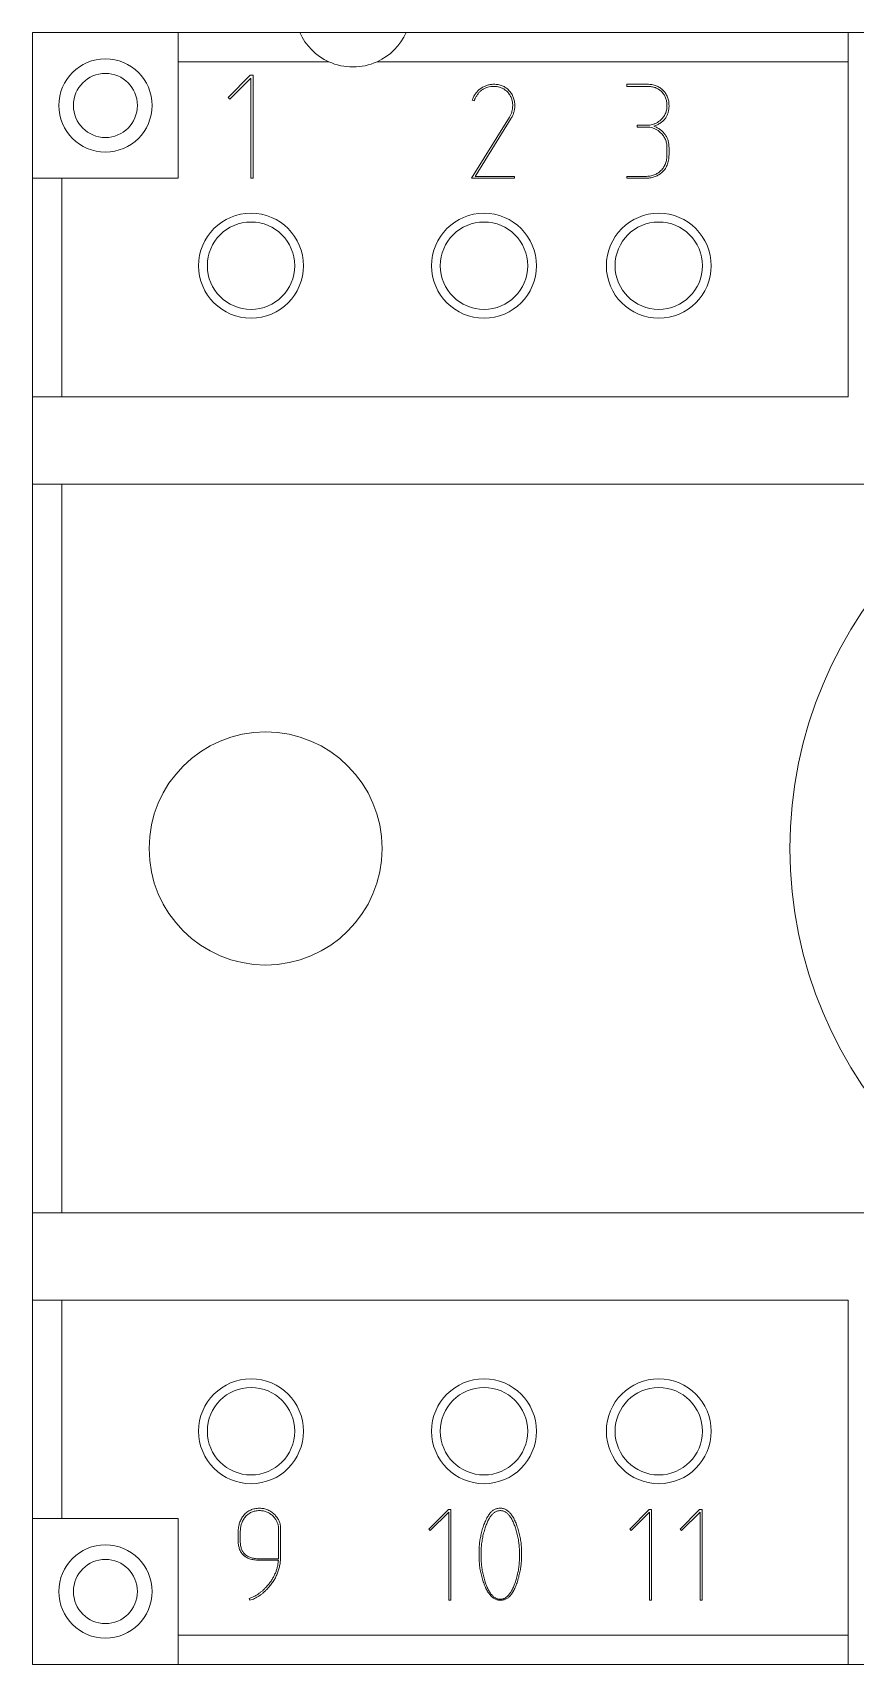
# Model space of a CAD drawing. Header units: millimetres. Extents: x 41350 to 54029, y 25852 to 34717.
# Drawn here: x 48270.36 to 48284.49, y 32006.9 to 32034.9 of the extents above; entities that cross this region are included whole.
import ezdxf

# ---------------------------------------------------------------- set-up
doc = ezdxf.new("R2010")
doc.units = ezdxf.units.MM
doc.layers.add('! NO PLOT !', color=7, linetype='Continuous', true_color=0xff75dd, plot=False)
doc.layers.add('000-PI-Oprema', color=30, linetype='Continuous', lineweight=5)

# ---------------------------------------------------------------- blocks, each defined once
blk = doc.blocks.new('SK 100 TAE 12')
at = {"layer": '000-PI-Oprema', "extrusion": (3.44509e-16, 1, -2.22045e-16)}
for p, q in [((-20.25, 14), (-20.25, 11.5)), ((-17.75, 14), (-20.25, 14)), ((-15.662, 14), (-17.75, 14)), ((-17.75, 14), (-17.75, 11.5)), ((-13.838, 14), (-15.662, 14)), ((-6.25, 14), (-13.838, 14)), ((-4.75, 14), (-6.25, 14)), ((-6.25, 13.5), (-6.25, 14)), ((-17.75, 13.5), (-15.165, 13.5)), ((-14.335, 13.5), (-6.25, 13.5)), ((-6.25, 7.75), (-6.25, 13.5)), ((-16.89, 12.888), (-16.512, 13.267)), ((-16.504, 13.22), (-16.863, 12.86)), ((-16.512, 13.267), (-16.465, 13.267)), ((-16.504, 11.5), (-16.504, 13.22)), ((-16.465, 13.267), (-16.465, 11.5)), ((-16.863, 12.86), (-16.89, 12.888)), ((-10.049, 13.078), (-10.049, 13.114)), ((-10.049, 13.114), (-9.695, 13.114)), ((-9.695, 13.078), (-10.049, 13.078)), ((-12.668, 12.829), (-12.702, 12.84)), ((-12.717, 11.5), (-12.063, 12.549)), ((-12.033, 12.531), (-12.654, 11.532)), ((-9.872, 12.376), (-9.872, 12.411)), ((-9.872, 12.411), (-9.655, 12.411)), ((-9.655, 12.376), (-9.872, 12.376)), ((-9.36, 11.906), (-9.36, 12.029)), ((-9.324, 12.029), (-9.324, 11.906)), ((-20.25, 11.5), (-20.25, 7.75)), ((-20.25, 11.5), (-17.75, 11.5)), ((-19.75, 7.75), (-19.75, 11.5)), ((-16.465, 11.5), (-16.504, 11.5)), ((-11.978, 11.5), (-12.717, 11.5)), ((-12.654, 11.532), (-11.978, 11.532)), ((-11.978, 11.532), (-11.978, 11.5)), ((-10.049, 11.5), (-10.049, 11.532)), ((-10.049, 11.532), (-9.73, 11.532)), ((-9.73, 11.5), (-10.049, 11.5)), ((-20.25, 7.75), (-20.25, 6.25)), ((-20.25, 7.75), (-19.75, 7.75)), ((-19.75, 7.75), (-6.25, 7.75)), ((-20.25, 6.25), (-20.25, -6.25)), ((-19.75, 6.25), (-20.25, 6.25)), ((-19.75, -6.25), (-19.75, 6.25)), ((-3.674, 6.25), (-19.75, 6.25)), ((-20.25, -6.25), (-20.25, -7.75)), ((-20.25, -6.25), (-19.75, -6.25)), ((-19.75, -6.25), (-3.674, -6.25)), ((-20.25, -7.75), (-20.25, -11.5)), ((-19.75, -7.75), (-20.25, -7.75)), ((-19.75, -11.5), (-19.75, -7.75)), ((-6.25, -7.75), (-19.75, -7.75)), ((-6.25, -13.5), (-6.25, -7.75)), ((-13.445, -11.678), (-13.111, -11.344)), ((-13.105, -11.386), (-13.422, -11.703)), ((-13.111, -11.344), (-13.07, -11.344)), ((-13.105, -12.9), (-13.105, -11.386)), ((-13.07, -11.344), (-13.07, -12.9)), ((-9.999, -11.678), (-9.665, -11.344)), ((-9.659, -11.386), (-9.976, -11.703)), ((-9.665, -11.344), (-9.624, -11.344)), ((-9.659, -12.9), (-9.659, -11.386)), ((-9.624, -11.344), (-9.624, -12.9)), ((-9.132, -11.678), (-8.798, -11.344)), ((-8.792, -11.386), (-9.108, -11.703)), ((-8.798, -11.344), (-8.757, -11.344)), ((-8.792, -12.9), (-8.792, -11.386)), ((-8.757, -11.344), (-8.757, -12.9)), ((-20.25, -11.5), (-20.25, -14)), ((-17.75, -11.5), (-20.25, -11.5)), ((-17.75, -14), (-17.75, -11.5)), ((-16.719, -11.884), (-16.719, -11.726)), ((-16.684, -11.893), (-16.684, -11.733)), ((-16.027, -11.672), (-16.027, -12.191)), ((-15.992, -11.665), (-15.992, -12.142)), ((-13.422, -11.703), (-13.445, -11.678)), ((-9.976, -11.703), (-9.999, -11.678)), ((-9.108, -11.703), (-9.132, -11.678)), ((-16.027, -12.191), (-16.341, -12.191)), ((-16.03, -12.215), (-16.341, -12.215)), ((-12.584, -12.174), (-12.584, -12.05)), ((-12.549, -12.185), (-12.549, -12.059)), ((-11.892, -12.059), (-11.892, -12.185)), ((-11.857, -12.05), (-11.857, -12.174)), ((-16.523, -12.9), (-16.534, -12.868)), ((-13.07, -12.9), (-13.105, -12.9)), ((-9.624, -12.9), (-9.659, -12.9)), ((-8.757, -12.9), (-8.792, -12.9)), ((-6.25, -13.5), (-17.75, -13.5)), ((-6.25, -14), (-6.25, -13.5)), ((-20.25, -14), (-17.75, -14)), ((-17.75, -14), (-6.25, -14)), ((-6.25, -14), (-4.75, -14))]:
    blk.add_line(p, q, dxfattribs=at)
at = {"layer": '000-PI-Oprema', "extrusion": (-9.86076e-32, -2.22045e-16, -1)}
for centre, radius in [((19, 12.75), 0.8), ((16.5, 10), 0.9), ((16.5, 10), 0.75), ((12.5, 10), 0.9), ((9.5, 10), 0.9), ((0, 0), 7.25), ((16.25, 0), 2), ((16.5, -10), 0.9), ((12.5, -10), 0.9), ((9.5, -10), 0.9), ((16.5, -10), 0.75), ((19, -12.75), 0.8)]:
    blk.add_circle(centre, radius, dxfattribs=at)
at = {"layer": '000-PI-Oprema', "extrusion": (-7.39557e-32, -2.22045e-16, -1)}
for centre in [(19, 12.75), (19, -12.75)]:
    blk.add_circle(centre, 0.55, dxfattribs=at)
at = {"layer": '000-PI-Oprema', "extrusion": (-1.2326e-31, -2.22045e-16, -1)}
for centre in [(12.5, 10), (9.5, 10), (12.5, -10), (9.5, -10)]:
    blk.add_circle(centre, 0.75, dxfattribs=at)
at = {"layer": '000-PI-Oprema', "extrusion": (-4.89094e-29, -2.22045e-16, -1)}
blk.add_arc((14.75, 14.41), 1, 294.4946, 335.7952, dxfattribs=at)
at = {"layer": '000-PI-Oprema', "extrusion": (-9.86076e-32, -2.22045e-16, -1)}
blk.add_arc((14.75, 14.41), 1, 245.5054, 294.4946, dxfattribs=at)
at = {"layer": '000-PI-Oprema', "extrusion": (5.60708e-29, -2.22045e-16, -1)}
blk.add_ellipse((-14.75, 14.41), major_axis=(-0.72, 0.694), ratio=1, start_param=-3.486512, end_param=-2.765682, dxfattribs=at)
at = {"layer": '000-PI-Oprema'}
for points, knots in [([(-12.702, 12.84), (-12.695, 12.859), (-12.682, 12.898), (-12.65, 12.95), (-12.611, 12.998), (-12.579, 13.024), (-12.563, 13.037)], [0, 0, 0, 0, 0.0000617175, 0.0001220071, 0.0001831434, 0.0002459356, 0.0002459356, 0.0002459356, 0.0002459356]), ([(-12.331, 13.078), (-12.349, 13.077), (-12.384, 13.076), (-12.434, 13.066), (-12.48, 13.049), (-12.523, 13.027), (-12.562, 12.997), (-12.596, 12.96), (-12.628, 12.917), (-12.644, 12.885), (-12.653, 12.868)], [0, 0, 0, 0, 0.0000527626, 0.0001025485, 0.0001506365, 0.0001980792, 0.0002459049, 0.000295328, 0.0003473707, 0.0004026873, 0.0004026873, 0.0004026873, 0.0004026873]), ([(-12.563, 13.037), (-12.546, 13.049), (-12.512, 13.072), (-12.454, 13.096), (-12.394, 13.111), (-12.353, 13.113), (-12.331, 13.114)], [0, 0, 0, 0, 0.0000623873, 0.0001237825, 0.000184971, 0.0002484777, 0.0002484777, 0.0002484777, 0.0002484777]), ([(-12.331, 13.114), (-12.319, 13.113), (-12.293, 13.112), (-12.256, 13.108), (-12.221, 13.1), (-12.188, 13.088), (-12.156, 13.073), (-12.126, 13.055), (-12.098, 13.034), (-12.081, 13.017), (-12.073, 13.009)], [0, 0, 0, 0, 0.0000388747, 0.0000758621, 0.0001120726, 0.0001475662, 0.0001821541, 0.0002171652, 0.0002522252, 0.0002882723, 0.0002882723, 0.0002882723, 0.0002882723]), ([(-12.007, 12.747), (-12.007, 12.758), (-12.008, 12.781), (-12.012, 12.814), (-12.02, 12.846), (-12.029, 12.876), (-12.043, 12.905), (-12.058, 12.933), (-12.077, 12.959), (-12.099, 12.983), (-12.122, 13.005), (-12.148, 13.025), (-12.175, 13.041), (-12.203, 13.055), (-12.233, 13.065), (-12.265, 13.072), (-12.298, 13.077), (-12.32, 13.077), (-12.331, 13.078)], [0, 0, 0, 0, 0.0000342029, 0.0000672392, 0.0000994557, 0.0001309848, 0.000162358, 0.0001936024, 0.0002253844, 0.0002578312, 0.0002902321, 0.0003216587, 0.0003529567, 0.0003838415, 0.0004151494, 0.000447023, 0.0004801062, 0.0005139572, 0.0005139572, 0.0005139572, 0.0005139572]), ([(-12.073, 13.009), (-12.065, 13), (-12.049, 12.982), (-12.028, 12.953), (-12.011, 12.922), (-11.997, 12.89), (-11.986, 12.857), (-11.978, 12.821), (-11.973, 12.785), (-11.972, 12.76), (-11.972, 12.747)], [0, 0, 0, 0, 0.0000358006, 0.0000709691, 0.0001057366, 0.0001405042, 0.0001754452, 0.0002112458, 0.0002479402, 0.0002860916, 0.0002860916, 0.0002860916, 0.0002860916]), ([(-9.695, 13.114), (-9.682, 13.113), (-9.655, 13.112), (-9.617, 13.108), (-9.58, 13.1), (-9.546, 13.089), (-9.513, 13.074), (-9.482, 13.056), (-9.453, 13.036), (-9.427, 13.011), (-9.403, 12.985), (-9.381, 12.956), (-9.364, 12.926), (-9.349, 12.893), (-9.338, 12.859), (-9.329, 12.822), (-9.325, 12.784), (-9.324, 12.758), (-9.324, 12.744)], [0, 0, 0, 0, 0.000039914, 0.0000779636, 0.0001145376, 0.0001501575, 0.0001853889, 0.0002201851, 0.0002550324, 0.0002904438, 0.0003258553, 0.0003606252, 0.0003954215, 0.0004303336, 0.0004657295, 0.0005023035, 0.0005403531, 0.0005799177, 0.0005799177, 0.0005799177, 0.0005799177]), ([(-9.452, 12.987), (-9.46, 12.995), (-9.475, 13.009), (-9.501, 13.027), (-9.529, 13.043), (-9.558, 13.056), (-9.59, 13.065), (-9.623, 13.073), (-9.659, 13.077), (-9.683, 13.077), (-9.695, 13.078)], [0, 0, 0, 0, 0.000031793, 0.0000629829, 0.0000946401, 0.0001266212, 0.0001591601, 0.0001931325, 0.0002283848, 0.0002651756, 0.0002651756, 0.0002651756, 0.0002651756]), ([(-9.36, 12.744), (-9.36, 12.757), (-9.36, 12.781), (-9.365, 12.816), (-9.372, 12.849), (-9.382, 12.881), (-9.395, 12.91), (-9.411, 12.938), (-9.43, 12.964), (-9.445, 12.98), (-9.452, 12.987)], [0, 0, 0, 0, 0.0000370321, 0.0000725156, 0.0001064396, 0.0001392981, 0.0001716322, 0.0002034971, 0.0002355954, 0.0002678355, 0.0002678355, 0.0002678355, 0.0002678355]), ([(-12.653, 12.868), (-12.655, 12.865), (-12.658, 12.858), (-12.662, 12.847), (-12.665, 12.838), (-12.667, 12.832), (-12.668, 12.829)], [0, 0, 0, 0, 0.00001223302, 0.00002338134, 0.0000331546, 0.00004214091, 0.00004214091, 0.00004214091, 0.00004214091]), ([(-12.063, 12.549), (-12.054, 12.564), (-12.037, 12.595), (-12.02, 12.644), (-12.009, 12.695), (-12.008, 12.729), (-12.007, 12.747)], [0, 0, 0, 0, 0.0000528486, 0.0001045946, 0.0001556709, 0.0002079494, 0.0002079494, 0.0002079494, 0.0002079494]), ([(-11.972, 12.747), (-11.973, 12.727), (-11.974, 12.689), (-11.986, 12.634), (-12.005, 12.58), (-12.024, 12.548), (-12.033, 12.531)], [0, 0, 0, 0, 0.0000576063, 0.000114104, 0.000169997, 0.0002266571, 0.0002266571, 0.0002266571, 0.0002266571]), ([(-9.324, 12.744), (-9.324, 12.723), (-9.326, 12.683), (-9.339, 12.625), (-9.359, 12.573), (-9.388, 12.526), (-9.425, 12.484), (-9.471, 12.448), (-9.525, 12.416), (-9.564, 12.401), (-9.585, 12.393)], [0, 0, 0, 0, 0.0000615795, 0.0001194416, 0.0001744843, 0.0002285744, 0.000283054, 0.0003400399, 0.0004006341, 0.0004664416, 0.0004664416, 0.0004664416, 0.0004664416]), ([(-9.471, 12.497), (-9.462, 12.505), (-9.445, 12.52), (-9.422, 12.547), (-9.403, 12.575), (-9.387, 12.605), (-9.375, 12.637), (-9.366, 12.671), (-9.361, 12.707), (-9.36, 12.732), (-9.36, 12.744)], [0, 0, 0, 0, 0.0000358715, 0.0000703275, 0.0001042541, 0.0001383525, 0.0001721306, 0.0002068699, 0.0002430711, 0.0002803398, 0.0002803398, 0.0002803398, 0.0002803398]), ([(-9.655, 12.411), (-9.638, 12.414), (-9.604, 12.422), (-9.557, 12.441), (-9.511, 12.465), (-9.485, 12.486), (-9.471, 12.497)], [0, 0, 0, 0, 0.0000521823, 0.0001029293, 0.000153367, 0.0002045503, 0.0002045503, 0.0002045503, 0.0002045503]), ([(-9.469, 12.282), (-9.483, 12.295), (-9.511, 12.318), (-9.557, 12.346), (-9.605, 12.366), (-9.638, 12.373), (-9.655, 12.376)], [0, 0, 0, 0, 0.0000565579, 0.0001095926, 0.0001606917, 0.0002110692, 0.0002110692, 0.0002110692, 0.0002110692]), ([(-9.585, 12.393), (-9.565, 12.385), (-9.527, 12.37), (-9.475, 12.338), (-9.43, 12.299), (-9.391, 12.255), (-9.361, 12.204), (-9.339, 12.15), (-9.326, 12.091), (-9.325, 12.05), (-9.324, 12.029)], [0, 0, 0, 0, 0.0000628715, 0.0001230267, 0.0001811433, 0.0002390306, 0.000296651, 0.0003542714, 0.0004136855, 0.0004757476, 0.0004757476, 0.0004757476, 0.0004757476]), ([(-9.36, 12.029), (-9.36, 12.041), (-9.361, 12.066), (-9.366, 12.102), (-9.374, 12.136), (-9.386, 12.168), (-9.402, 12.2), (-9.421, 12.229), (-9.443, 12.257), (-9.46, 12.274), (-9.469, 12.282)], [0, 0, 0, 0, 0.0000370192, 0.000072928, 0.0001077763, 0.0001419871, 0.0001761634, 0.0002108441, 0.0002461538, 0.0002822623, 0.0002822623, 0.0002822623, 0.0002822623]), ([(-9.462, 11.635), (-9.453, 11.643), (-9.437, 11.66), (-9.416, 11.689), (-9.399, 11.72), (-9.385, 11.753), (-9.373, 11.788), (-9.366, 11.826), (-9.36, 11.865), (-9.36, 11.892), (-9.36, 11.906)], [0, 0, 0, 0, 0.0000353128, 0.0000707617, 0.0001057756, 0.000141588, 0.0001780566, 0.0002160067, 0.0002555837, 0.0002969963, 0.0002969963, 0.0002969963, 0.0002969963]), ([(-9.324, 11.906), (-9.324, 11.89), (-9.325, 11.857), (-9.331, 11.811), (-9.341, 11.767), (-9.355, 11.726), (-9.374, 11.688), (-9.397, 11.653), (-9.423, 11.621), (-9.444, 11.602), (-9.454, 11.593)], [0, 0, 0, 0, 0.0000498397, 0.0000968234, 0.0001417705, 0.0001850763, 0.0002270696, 0.0002682078, 0.0003096034, 0.0003516224, 0.0003516224, 0.0003516224, 0.0003516224]), ([(-9.73, 11.532), (-9.716, 11.533), (-9.69, 11.533), (-9.651, 11.538), (-9.614, 11.546), (-9.579, 11.557), (-9.546, 11.572), (-9.516, 11.589), (-9.487, 11.61), (-9.47, 11.626), (-9.462, 11.635)], [0, 0, 0, 0, 0.0000409237, 0.0000799503, 0.0001178181, 0.0001540221, 0.0001898311, 0.0002247122, 0.0002600523, 0.0002955423, 0.0002955423, 0.0002955423, 0.0002955423]), ([(-9.454, 11.593), (-9.464, 11.586), (-9.483, 11.571), (-9.513, 11.552), (-9.545, 11.536), (-9.579, 11.523), (-9.614, 11.513), (-9.652, 11.505), (-9.69, 11.501), (-9.717, 11.5), (-9.73, 11.5)], [0, 0, 0, 0, 0.0000356136, 0.0000709821, 0.0001063227, 0.0001420038, 0.0001782355, 0.0002154994, 0.0002540134, 0.0002937259, 0.0002937259, 0.0002937259, 0.0002937259]), ([(-16.719, -11.726), (-16.719, -11.712), (-16.719, -11.685), (-16.714, -11.645), (-16.706, -11.607), (-16.696, -11.571), (-16.683, -11.536), (-16.666, -11.503), (-16.647, -11.471), (-16.632, -11.452), (-16.624, -11.443)], [0, 0, 0, 0, 0.0000414523, 0.0000817436, 0.0001204563, 0.0001581394, 0.0001953824, 0.0002319705, 0.0002688735, 0.0003056383, 0.0003056383, 0.0003056383, 0.0003056383]), ([(-16.684, -11.733), (-16.684, -11.721), (-16.683, -11.696), (-16.679, -11.659), (-16.673, -11.624), (-16.663, -11.591), (-16.651, -11.559), (-16.637, -11.528), (-16.62, -11.5), (-16.606, -11.482), (-16.6, -11.473)], [0, 0, 0, 0, 0.0000382966, 0.0000750282, 0.0001107846, 0.0001454808, 0.0001792793, 0.0002128911, 0.0002461261, 0.0002794576, 0.0002794576, 0.0002794576, 0.0002794576]), ([(-16.624, -11.443), (-16.616, -11.433), (-16.599, -11.414), (-16.57, -11.389), (-16.539, -11.368), (-16.506, -11.351), (-16.472, -11.338), (-16.435, -11.329), (-16.396, -11.322), (-16.369, -11.322), (-16.356, -11.321)], [0, 0, 0, 0, 0.0000385325, 0.000075915, 0.0001126226, 0.0001491567, 0.0001857037, 0.0002234026, 0.0002621043, 0.0003024646, 0.0003024646, 0.0003024646, 0.0003024646]), ([(-16.6, -11.473), (-16.592, -11.464), (-16.576, -11.447), (-16.55, -11.424), (-16.523, -11.405), (-16.493, -11.389), (-16.461, -11.377), (-16.428, -11.368), (-16.392, -11.363), (-16.368, -11.362), (-16.356, -11.362)], [0, 0, 0, 0, 0.0000352932, 0.0000694027, 0.0001029377, 0.0001362449, 0.0001700098, 0.0002043646, 0.0002397257, 0.0002768214, 0.0002768214, 0.0002768214, 0.0002768214]), ([(-16.356, -11.321), (-16.343, -11.322), (-16.317, -11.322), (-16.279, -11.328), (-16.243, -11.337), (-16.209, -11.35), (-16.176, -11.366), (-16.145, -11.386), (-16.115, -11.409), (-16.098, -11.428), (-16.088, -11.437)], [0, 0, 0, 0, 0.0000387103, 0.0000764079, 0.0001130876, 0.0001494606, 0.0001857482, 0.0002222406, 0.0002593405, 0.0002979197, 0.0002979197, 0.0002979197, 0.0002979197]), ([(-16.356, -11.362), (-16.344, -11.362), (-16.321, -11.363), (-16.287, -11.368), (-16.254, -11.376), (-16.223, -11.387), (-16.193, -11.402), (-16.165, -11.42), (-16.139, -11.441), (-16.122, -11.458), (-16.114, -11.466)], [0, 0, 0, 0, 0.0000352074, 0.0000689953, 0.0001020236, 0.0001347483, 0.0001674348, 0.0002006193, 0.0002342167, 0.0002688368, 0.0002688368, 0.0002688368, 0.0002688368]), ([(-16.114, -11.466), (-16.107, -11.474), (-16.094, -11.489), (-16.076, -11.514), (-16.061, -11.539), (-16.048, -11.564), (-16.039, -11.59), (-16.032, -11.617), (-16.028, -11.645), (-16.028, -11.663), (-16.027, -11.672)], [0, 0, 0, 0, 0.0000312764, 0.0000611616, 0.0000902962, 0.0001185732, 0.0001465929, 0.0001738085, 0.0002015686, 0.0002293959, 0.0002293959, 0.0002293959, 0.0002293959]), ([(-16.088, -11.437), (-16.081, -11.445), (-16.066, -11.462), (-16.046, -11.489), (-16.029, -11.517), (-16.016, -11.545), (-16.005, -11.574), (-15.998, -11.604), (-15.993, -11.634), (-15.993, -11.655), (-15.992, -11.665)], [0, 0, 0, 0, 0.0000345506, 0.0000676959, 0.0000998765, 0.0001311731, 0.0001618971, 0.000192463, 0.0002234306, 0.0002544452, 0.0002544452, 0.0002544452, 0.0002544452]), ([(-12.537, -11.717), (-12.533, -11.701), (-12.524, -11.67), (-12.509, -11.625), (-12.494, -11.582), (-12.477, -11.543), (-12.46, -11.506), (-12.441, -11.472), (-12.422, -11.441), (-12.408, -11.422), (-12.401, -11.412)], [0, 0, 0, 0, 0.0000498682, 0.000097814, 0.0001429136, 0.0001859272, 0.0002263688, 0.0002652788, 0.0003016609, 0.0003365082, 0.0003365082, 0.0003365082, 0.0003365082]), ([(-12.494, -11.702), (-12.49, -11.688), (-12.482, -11.661), (-12.468, -11.623), (-12.454, -11.587), (-12.439, -11.554), (-12.425, -11.523), (-12.409, -11.495), (-12.393, -11.47), (-12.375, -11.447), (-12.358, -11.427), (-12.34, -11.41), (-12.322, -11.395), (-12.303, -11.383), (-12.283, -11.373), (-12.263, -11.367), (-12.242, -11.363), (-12.227, -11.362), (-12.22, -11.362)], [0, 0, 0, 0, 0.000043179, 0.0000836172, 0.0001222253, 0.000158215, 0.0001921513, 0.0002244267, 0.0002540306, 0.0002822347, 0.0003087676, 0.0003332728, 0.0003569762, 0.0003792729, 0.0004011263, 0.0004222734, 0.0004434091, 0.0004645902, 0.0004645902, 0.0004645902, 0.0004645902]), ([(-12.401, -11.412), (-12.395, -11.405), (-12.383, -11.391), (-12.364, -11.372), (-12.343, -11.357), (-12.321, -11.343), (-12.298, -11.334), (-12.273, -11.326), (-12.247, -11.322), (-12.229, -11.322), (-12.22, -11.321)], [0, 0, 0, 0, 0.0000274908, 0.0000541717, 0.0000798942, 0.0001049518, 0.0001298565, 0.0001549212, 0.0001806322, 0.0002074187, 0.0002074187, 0.0002074187, 0.0002074187]), ([(-12.22, -11.321), (-12.212, -11.322), (-12.196, -11.322), (-12.172, -11.326), (-12.149, -11.334), (-12.127, -11.344), (-12.105, -11.357), (-12.084, -11.372), (-12.064, -11.391), (-12.045, -11.412), (-12.026, -11.436), (-12.008, -11.463), (-11.99, -11.493), (-11.974, -11.526), (-11.958, -11.561), (-11.943, -11.6), (-11.928, -11.641), (-11.919, -11.669), (-11.915, -11.684)], [0, 0, 0, 0, 0.0000243037, 0.0000482387, 0.0000722464, 0.0000964609, 0.000121488, 0.0001474852, 0.0001747194, 0.0002034227, 0.0002337939, 0.0002660006, 0.0003004829, 0.0003370684, 0.0003758537, 0.0004169202, 0.0004603362, 0.0005061595, 0.0005061595, 0.0005061595, 0.0005061595]), ([(-12.22, -11.362), (-12.213, -11.362), (-12.199, -11.363), (-12.178, -11.367), (-12.158, -11.373), (-12.138, -11.383), (-12.119, -11.395), (-12.101, -11.41), (-12.082, -11.427), (-12.065, -11.447), (-12.049, -11.47), (-12.032, -11.495), (-12.017, -11.523), (-12.002, -11.554), (-11.987, -11.587), (-11.973, -11.623), (-11.959, -11.661), (-11.951, -11.688), (-11.947, -11.702)], [0, 0, 0, 0, 0.000021091, 0.0000421369, 0.000063194, 0.0000846432, 0.0001071353, 0.0001304665, 0.0001551175, 0.0001815375, 0.0002094154, 0.0002390806, 0.0002710498, 0.0003048417, 0.0003406783, 0.0003791222, 0.0004193884, 0.0004623838, 0.0004623838, 0.0004623838, 0.0004623838]), ([(-12.584, -12.05), (-12.584, -12.023), (-12.583, -11.969), (-12.573, -11.887), (-12.558, -11.803), (-12.544, -11.746), (-12.537, -11.717)], [0, 0, 0, 0, 0.000079247, 0.0001617201, 0.000247038, 0.0003362637, 0.0003362637, 0.0003362637, 0.0003362637]), ([(-12.549, -12.059), (-12.548, -12.031), (-12.547, -11.973), (-12.535, -11.884), (-12.519, -11.793), (-12.502, -11.733), (-12.494, -11.702)], [0, 0, 0, 0, 0.0000859014, 0.0001744334, 0.0002667139, 0.0003628794, 0.0003628794, 0.0003628794, 0.0003628794]), ([(-11.947, -11.702), (-11.939, -11.733), (-11.922, -11.793), (-11.905, -11.884), (-11.894, -11.973), (-11.893, -12.031), (-11.892, -12.059)], [0, 0, 0, 0, 0.0000962957, 0.0001886173, 0.0002771887, 0.0003631284, 0.0003631284, 0.0003631284, 0.0003631284]), ([(-11.915, -11.684), (-11.906, -11.715), (-11.888, -11.776), (-11.87, -11.869), (-11.859, -11.96), (-11.858, -12.02), (-11.857, -12.05)], [0, 0, 0, 0, 0.0000969147, 0.0001911542, 0.0002825423, 0.0003719693, 0.0003719693, 0.0003719693, 0.0003719693]), ([(-16.341, -12.215), (-16.356, -12.215), (-16.386, -12.214), (-16.429, -12.21), (-16.469, -12.204), (-16.506, -12.195), (-16.54, -12.184), (-16.571, -12.169), (-16.6, -12.153), (-16.625, -12.133), (-16.647, -12.111), (-16.667, -12.086), (-16.683, -12.059), (-16.696, -12.029), (-16.707, -11.996), (-16.714, -11.961), (-16.719, -11.924), (-16.719, -11.898), (-16.719, -11.884)], [0, 0, 0, 0, 0.0000452684, 0.0000875992, 0.0001274995, 0.0001653272, 0.0002007735, 0.000234363, 0.0002666376, 0.0002979044, 0.0003286883, 0.0003596853, 0.0003909013, 0.0004231304, 0.0004563009, 0.0004916627, 0.0005289507, 0.0005683948, 0.0005683948, 0.0005683948, 0.0005683948]), ([(-16.341, -12.191), (-16.355, -12.19), (-16.382, -12.19), (-16.421, -12.187), (-16.457, -12.181), (-16.49, -12.172), (-16.521, -12.162), (-16.55, -12.149), (-16.575, -12.134), (-16.598, -12.117), (-16.619, -12.097), (-16.636, -12.074), (-16.651, -12.05), (-16.663, -12.023), (-16.672, -11.994), (-16.679, -11.962), (-16.683, -11.928), (-16.684, -11.905), (-16.684, -11.893)], [0, 0, 0, 0, 0.0000415282, 0.0000804299, 0.0001168872, 0.0001511215, 0.0001836142, 0.0002144221, 0.0002437329, 0.0002723788, 0.0003005123, 0.0003286098, 0.0003570312, 0.0003861515, 0.0004166765, 0.0004485724, 0.0004823456, 0.0005183521, 0.0005183521, 0.0005183521, 0.0005183521]), ([(-16.227, -12.66), (-16.212, -12.643), (-16.184, -12.611), (-16.147, -12.558), (-16.115, -12.505), (-16.088, -12.45), (-16.065, -12.393), (-16.048, -12.335), (-16.036, -12.276), (-16.032, -12.235), (-16.03, -12.215)], [0, 0, 0, 0, 0.0000654215, 0.0001292488, 0.000191391, 0.0002524304, 0.0003127698, 0.0003727271, 0.0004331917, 0.0004942487, 0.0004942487, 0.0004942487, 0.0004942487]), ([(-15.992, -12.142), (-15.993, -12.167), (-15.994, -12.217), (-16.004, -12.291), (-16.02, -12.363), (-16.043, -12.433), (-16.073, -12.499), (-16.108, -12.563), (-16.151, -12.625), (-16.183, -12.664), (-16.2, -12.683)], [0, 0, 0, 0, 0.0000760786, 0.0001506465, 0.0002236478, 0.0002963115, 0.0003688758, 0.0004418985, 0.0005168009, 0.0005932413, 0.0005932413, 0.0005932413, 0.0005932413]), ([(-12.526, -12.539), (-12.535, -12.508), (-12.553, -12.447), (-12.57, -12.355), (-12.582, -12.265), (-12.583, -12.204), (-12.584, -12.174)], [0, 0, 0, 0, 0.0000962394, 0.0001893842, 0.0002808098, 0.0003705802, 0.0003705802, 0.0003705802, 0.0003705802]), ([(-12.498, -12.522), (-12.506, -12.492), (-12.521, -12.434), (-12.537, -12.348), (-12.547, -12.265), (-12.548, -12.211), (-12.549, -12.185)], [0, 0, 0, 0, 0.0000929939, 0.0001806716, 0.0002639334, 0.0003425555, 0.0003425555, 0.0003425555, 0.0003425555]), ([(-11.892, -12.185), (-11.893, -12.213), (-11.894, -12.272), (-11.905, -12.36), (-11.922, -12.451), (-11.939, -12.512), (-11.947, -12.543)], [0, 0, 0, 0, 0.0000859056, 0.0001744419, 0.0002670685, 0.000363326, 0.000363326, 0.000363326, 0.000363326]), ([(-11.857, -12.174), (-11.858, -12.2), (-11.859, -12.252), (-11.869, -12.333), (-11.883, -12.418), (-11.898, -12.475), (-11.905, -12.505)], [0, 0, 0, 0, 0.0000764822, 0.0001575732, 0.000243634, 0.0003350466, 0.0003350466, 0.0003350466, 0.0003350466]), ([(-12.22, -12.9), (-12.228, -12.9), (-12.245, -12.899), (-12.268, -12.895), (-12.291, -12.887), (-12.314, -12.878), (-12.335, -12.865), (-12.357, -12.849), (-12.377, -12.831), (-12.396, -12.81), (-12.415, -12.785), (-12.433, -12.759), (-12.45, -12.729), (-12.467, -12.696), (-12.483, -12.661), (-12.499, -12.623), (-12.513, -12.582), (-12.522, -12.553), (-12.526, -12.539)], [0, 0, 0, 0, 0.0000243002, 0.0000482318, 0.0000722361, 0.0000964472, 0.0001214707, 0.0001472577, 0.000174488, 0.0002031873, 0.0002335541, 0.0002657563, 0.0003002336, 0.0003365055, 0.0003752854, 0.0004161554, 0.0004595652, 0.0005053821, 0.0005053821, 0.0005053821, 0.0005053821]), ([(-12.22, -12.884), (-12.228, -12.883), (-12.243, -12.883), (-12.264, -12.879), (-12.285, -12.871), (-12.306, -12.861), (-12.326, -12.848), (-12.345, -12.833), (-12.363, -12.814), (-12.381, -12.793), (-12.398, -12.769), (-12.414, -12.742), (-12.43, -12.712), (-12.445, -12.68), (-12.46, -12.645), (-12.473, -12.606), (-12.486, -12.565), (-12.494, -12.537), (-12.498, -12.522)], [0, 0, 0, 0, 0.0000221331, 0.0000439299, 0.0000661972, 0.000088427, 0.0001118823, 0.0001359246, 0.0001617952, 0.000189239, 0.000218449, 0.0002495859, 0.0002832488, 0.0003186134, 0.0003566871, 0.0003966448, 0.0004394331, 0.000484663, 0.000484663, 0.000484663, 0.000484663]), ([(-11.947, -12.543), (-11.952, -12.556), (-11.96, -12.583), (-11.974, -12.622), (-11.987, -12.658), (-12.002, -12.691), (-12.017, -12.722), (-12.033, -12.75), (-12.049, -12.775), (-12.066, -12.798), (-12.083, -12.818), (-12.101, -12.836), (-12.12, -12.85), (-12.138, -12.863), (-12.158, -12.872), (-12.178, -12.879), (-12.199, -12.883), (-12.213, -12.883), (-12.22, -12.884)], [0, 0, 0, 0, 0.000043284, 0.0000840497, 0.0001226585, 0.000158966, 0.0001930565, 0.0002248604, 0.0002549436, 0.0002829411, 0.0003094744, 0.0003344701, 0.0003579014, 0.0003801985, 0.0004015915, 0.0004228494, 0.0004436448, 0.0004648263, 0.0004648263, 0.0004648263, 0.0004648263]), ([(-11.905, -12.505), (-11.91, -12.521), (-11.918, -12.553), (-11.932, -12.598), (-11.947, -12.641), (-11.964, -12.68), (-11.981, -12.717), (-11.999, -12.75), (-12.018, -12.781), (-12.032, -12.8), (-12.039, -12.809)], [0, 0, 0, 0, 0.000050114, 0.0000978512, 0.0001429542, 0.0001858374, 0.0002261338, 0.000264103, 0.0003001925, 0.0003345567, 0.0003345567, 0.0003345567, 0.0003345567]), ([(-16.534, -12.868), (-16.52, -12.864), (-16.493, -12.856), (-16.454, -12.839), (-16.415, -12.819), (-16.376, -12.794), (-16.338, -12.766), (-16.3, -12.735), (-16.263, -12.699), (-16.239, -12.673), (-16.227, -12.66)], [0, 0, 0, 0, 0.0000420281, 0.0000850607, 0.0001291011, 0.0001747553, 0.0002220746, 0.0002714736, 0.0003229026, 0.0003768044, 0.0003768044, 0.0003768044, 0.0003768044]), ([(-16.2, -12.683), (-16.213, -12.697), (-16.237, -12.724), (-16.277, -12.761), (-16.316, -12.794), (-16.357, -12.823), (-16.398, -12.849), (-16.439, -12.87), (-16.481, -12.888), (-16.509, -12.896), (-16.523, -12.9)], [0, 0, 0, 0, 0.0000564119, 0.0001103628, 0.0001620361, 0.000211704, 0.0002597249, 0.0003059799, 0.0003512478, 0.0003957431, 0.0003957431, 0.0003957431, 0.0003957431]), ([(-12.039, -12.809), (-12.045, -12.816), (-12.057, -12.83), (-12.077, -12.849), (-12.098, -12.865), (-12.12, -12.877), (-12.144, -12.888), (-12.168, -12.895), (-12.194, -12.899), (-12.211, -12.9), (-12.22, -12.9)], [0, 0, 0, 0, 0.0000279169, 0.0000548229, 0.0000807984, 0.0001059611, 0.0001309787, 0.0001560221, 0.0001813731, 0.0002077946, 0.0002077946, 0.0002077946, 0.0002077946])]:
    blk.add_open_spline(points, degree=3, knots=knots, dxfattribs=at)

msp = doc.modelspace()

# ---------------------------------------------------------------- block references
at = {"layer": '! NO PLOT !'}
msp.add_blockref('SK 100 TAE 12', (48290.61, 32020.905), dxfattribs=at)

doc.saveas('drawing.dxf')
